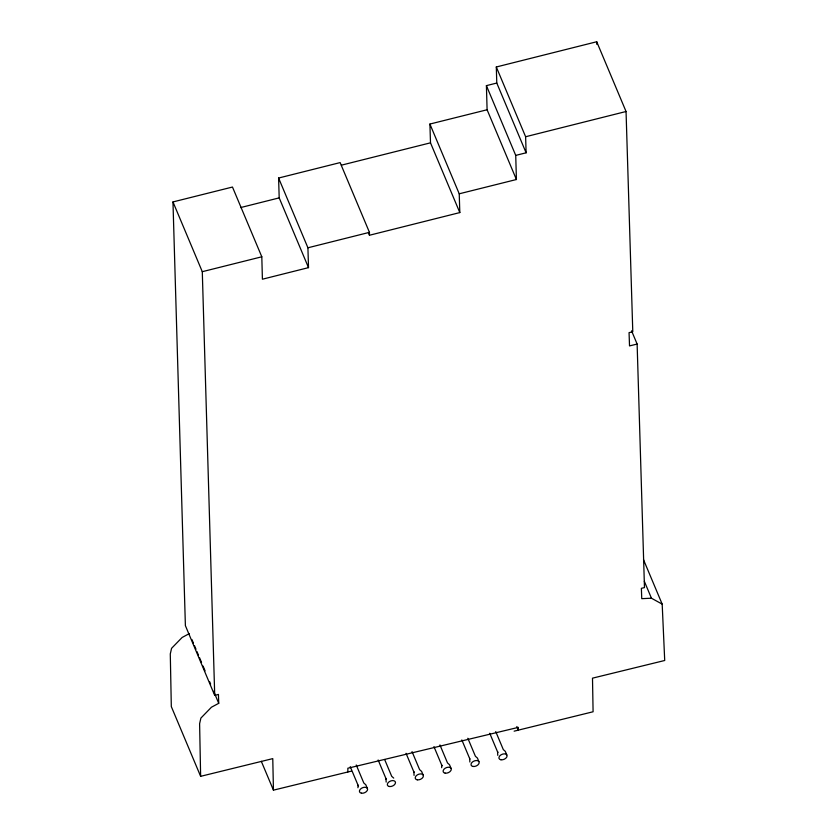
<?xml version="1.0" encoding="UTF-8"?>
<svg xmlns="http://www.w3.org/2000/svg" width="835" height="835" viewBox="0 0 835 835"><rect width="100%" height="100%" fill="white"/><g stroke="black" fill="none" stroke-linecap="round" stroke-linejoin="round"><path stroke-width="1.25" d="M357.954 787.749L358.09 785.161L358.319 785.892L350.241 766.666M441.652 767.699L441.788 765.11L442.018 765.841L433.939 746.626M469.688 758.43L469.865 762.031M189.399 633.567L182.134 637.46L171.572 648.315L170.288 653.941L171.311 706.577L200.63 776.331L272.774 758.618L273.442 790.16L351.243 771.154M631.563 330.817L637.126 344.051L629.527 345.92L629.058 332.654L632.784 331.714L626.052 111.504L596.722 41.75L496.303 66.988L496.783 83.041L486.408 85.64L487.097 109.761L429.91 124.05L459.229 193.803L459.814 212.581L369.467 235.251L369.446 232.349L340.127 162.595L278.598 178.032L307.917 247.786L308.512 267.638L262.409 279.214L261.804 256.794L232.474 187.04L172.97 201.934L185.391 625.655L214.72 695.419L218.436 694.417L218.728 703.321L211.453 707.214L200.891 718.079L199.607 723.705L200.63 776.331M240.563 207.581L279.193 197.874L278.598 178.032M459.229 193.803L516.416 179.515L515.727 155.393L526.113 152.805L525.622 136.742L626.052 111.504M341.4 165.173L430.495 142.827L429.91 124.05M214.72 695.419L202.289 271.688L261.804 256.794M307.917 247.786L369.446 232.349M514.13 731.168L593.09 711.764L592.495 678.166L664.712 660.485L662.186 604.133L643.482 559.638M662.186 604.133L651.446 598.215L641.75 598.664L641.374 588.331L644.474 587.59L637.126 344.051M393.713 778.095L391.709 776.32L384.643 759.495M496.303 66.988L525.622 136.742M496.783 83.041L526.113 152.805M486.408 85.64L515.727 155.393M487.097 109.761L516.416 179.515M644.37 581.379L651.446 598.215M430.495 142.827L459.814 212.581M368.454 232.84L369.467 235.251M516.834 726.523L518.358 730.124L518.337 727.379L347.851 768.221L347.871 771.978M279.193 197.874L308.512 267.638M506.772 754.85L505.311 751.364L503.307 749.59L495.729 731.564M489.727 733.255L497.817 752.481L497.577 751.74L497.764 755.351M478.873 761.541L477.411 758.055L475.407 756.27L467.83 738.244M461.839 739.935L469.917 759.161M450.983 768.221L449.512 764.735L447.508 762.95L439.93 744.924M423.084 774.901L421.612 771.415L419.608 769.63L412.031 751.615M406.04 753.306L414.118 772.532L413.889 771.791L414.066 775.391M172.97 201.934L202.289 271.688M378.14 759.986L386.219 779.212L385.989 778.471L386.167 782.082M367.285 788.271L365.824 784.785L363.81 783L356.242 764.975M261.303 761.301L273.442 790.16M191.935 639.579L193.449 643.19M194.461 645.591L195.974 649.202M196.987 651.603L198.5 655.214M199.513 657.625L201.538 662.426M203.051 666.038L205.076 670.849M209.627 681.673L210.639 684.084M213.666 691.297L218.728 703.321M596.722 41.75L596.806 44.359M500.969 759.787A4.29 2.703 -22.8 0 0 507.095 755.863A4.29 2.703 -22.8 0 0 500.937 754.882A4.29 2.703 -22.8 0 0 500.969 759.787M473.069 766.467A4.29 2.703 -22.8 0 0 479.196 762.543A4.29 2.703 -22.8 0 0 473.038 761.562A4.29 2.703 -22.8 0 0 473.069 766.467M445.18 773.158A4.29 2.703 -22.8 0 0 451.297 769.233A4.29 2.703 -22.8 0 0 445.149 768.242A4.29 2.703 -22.8 0 0 445.18 773.158M417.281 779.838A4.29 2.703 -22.8 0 0 423.397 775.913A4.29 2.703 -22.8 0 0 417.249 774.932A4.29 2.703 -22.8 0 0 417.281 779.838M389.381 786.518A4.29 2.703 -22.8 0 0 395.498 782.593A4.29 2.703 -22.8 0 0 389.35 781.612A4.29 2.703 -22.8 0 0 389.381 786.518M361.482 793.198A4.29 2.703 -22.8 0 0 367.609 789.273A4.29 2.703 -22.8 0 0 361.451 788.292A4.29 2.703 -22.8 0 0 361.482 793.198"/></g></svg>
